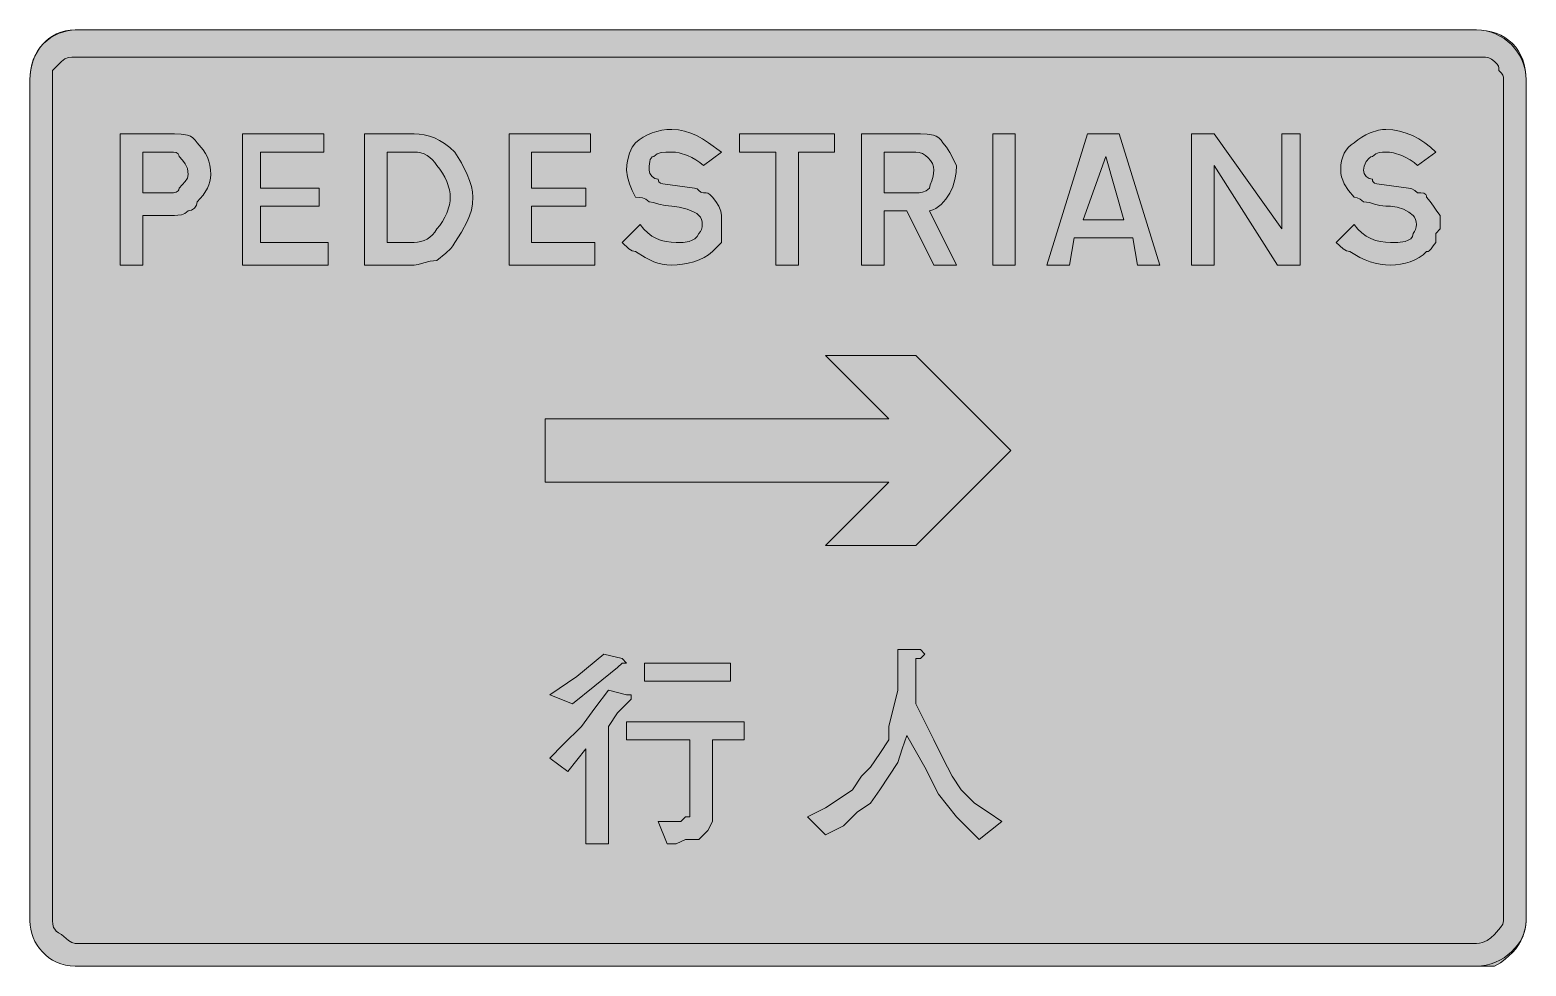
# Model space of a CAD drawing. Header units: metres. Extents: x 86 to 483, y 11 to 260.
import ezdxf

# ---------------------------------------------------------------- set-up
doc = ezdxf.new("R2010")
doc.units = ezdxf.units.M
for name, color, linetype, true_color in [('FILL_RED_FF0000', 7, 'Continuous', 0xff0000), ('FILL_WHITE_FFFFFF', 7, 'Continuous', 0xffffff), ('STROKE_RED_FF0000', 7, 'Continuous', 0xff0000)]:
    doc.layers.add(name, color=color, linetype=linetype, true_color=true_color)

msp = doc.modelspace()

# ---------------------------------------------------------------- hatches: boundary and pattern name
at = {"layer": 'FILL_RED_FF0000', "true_color": 0xff0000}
h = msp.add_hatch(color=7, dxfattribs=at)
h.dxf.hatch_style = 1
h.paths.add_polyline_path([(96.99, 17.49), (96.09, 18.03), (94.29, 19.68), (93.5, 20.13), (92.9, 20.58), (92.48, 21.03), (92.19, 21.48), (91.93, 22.38), (91.89, 23.28), (91.89, 246.48), (91.89, 248.88), (94.29, 251.28), (95.19, 251.97), (96.09, 252.33), (96.99, 252.46), (97.89, 252.48), (469.89, 252.48), (472.29, 252.48), (473.17, 252.29), (473.94, 251.88), (474.69, 251.28), (475.38, 250.57), (475.74, 250.08), (475.87, 249.59), (475.89, 248.88), (476.58, 248.17), (476.94, 247.68), (477.07, 247.19), (477.09, 246.48), (477.09, 23.28), (476.88, 22.38), (476.34, 21.48), (474.69, 19.68), (473.77, 18.8), (472.74, 18.03), (471.48, 17.49), (470.74, 17.33), (469.89, 17.28), (97.89, 17.28), (96.99, 17.49)])
at = {"layer": 'FILL_WHITE_FFFFFF', "true_color": 0xffffff}
h = msp.add_hatch(color=7, dxfattribs=at)
h.dxf.hatch_style = 1
h.paths.add_polyline_path([(469.89, 259.68), (471.24, 259.62), (472.57, 259.45), (473.88, 259.17), (475.14, 258.78), (476.35, 258.27), (477.48, 257.65), (478.54, 256.92), (479.49, 256.08), (480.33, 255.13), (481.07, 254.07), (481.68, 252.94), (482.19, 251.73), (482.58, 250.47), (482.87, 249.16), (483.03, 247.83), (483.09, 246.48), (483.09, 23.28), (483.03, 22.33), (482.86, 21.29), (482.19, 19.08), (481.68, 17.96), (481.07, 16.87), (480.33, 15.83), (479.49, 14.88), (477.54, 13.08), (476.28, 12.18), (474.69, 11.28), (469.89, 11.28), (97.89, 11.28), (96.57, 11.35), (95.31, 11.55), (94.11, 11.87), (92.98, 12.31), (91.92, 12.85), (90.93, 13.49), (90.02, 14.22), (89.19, 15.03), (88.45, 15.91), (87.79, 16.85), (87.22, 17.84), (86.75, 18.87), (86.38, 19.94), (86.11, 21.04), (85.95, 22.16), (85.89, 23.28), (85.89, 246.48), (85.95, 247.83), (86.12, 249.16), (86.4, 250.47), (86.79, 251.73), (87.3, 252.94), (87.92, 254.07), (88.65, 255.13), (89.49, 256.08), (90.44, 256.92), (91.48, 257.65), (92.57, 258.27), (93.69, 258.78), (95.9, 259.45), (96.94, 259.62), (97.89, 259.68), (469.89, 259.68)])
h = msp.add_hatch(color=7, dxfattribs=at)
h.dxf.hatch_style = 1
h.paths.add_polyline_path([(109.89, 232.08), (124.29, 232.08), (126.07, 232.04), (127.74, 231.78), (128.5, 231.49), (129.18, 231.07), (129.79, 230.47), (130.29, 229.68), (131.86, 227.86), (132.48, 226.92), (132.99, 225.93), (133.38, 224.89), (133.66, 223.77), (133.83, 222.58), (133.89, 221.28), (133.83, 220.38), (133.66, 219.48), (133.38, 218.58), (132.99, 217.68), (131.87, 215.88), (130.29, 214.08), (130.08, 213.2), (129.54, 212.43), (128.77, 211.89), (127.89, 211.68), (126.99, 210.99), (126.09, 210.63), (125.19, 210.5), (124.29, 210.48), (115.89, 210.48), (115.89, 197.28), (109.89, 197.28), (109.89, 232.08)])
h.paths.add_polyline_path([(115.89, 216.48), (123.09, 216.48), (123.97, 216.5), (124.74, 216.63), (125.28, 216.99), (125.44, 217.28), (125.49, 217.68), (127.14, 219.48), (127.68, 220.38), (127.89, 221.28), (127.84, 222.13), (127.68, 222.87), (127.14, 224.13), (126.37, 225.16), (125.49, 226.08), (125.44, 226.48), (125.28, 226.77), (124.74, 227.13), (123.97, 227.26), (123.09, 227.28), (115.89, 227.28), (115.89, 216.48)], flags=16)
h = msp.add_hatch(color=7, dxfattribs=at)
h.dxf.hatch_style = 1
h.paths.add_polyline_path([(142.29, 232.08), (163.89, 232.08), (163.89, 227.28), (147.09, 227.28), (147.09, 217.68), (162.69, 217.68), (162.69, 212.88), (147.09, 212.88), (147.09, 203.28), (165.09, 203.28), (165.09, 197.28), (142.29, 197.28), (142.29, 232.08)])
h = msp.add_hatch(color=7, dxfattribs=at)
h.dxf.hatch_style = 1
h.paths.add_polyline_path([(190.59, 231.84), (191.94, 231.51), (193.29, 231.03), (194.64, 230.38), (195.99, 229.55), (197.34, 228.52), (198.69, 227.28), (200.45, 224.39), (201.99, 221.28), (202.6, 219.71), (203.08, 218.17), (203.38, 216.68), (203.49, 215.28), (203.38, 213.53), (203.08, 211.89), (202.6, 210.32), (201.99, 208.83), (200.45, 206), (198.69, 203.28), (198.19, 202.43), (197.6, 201.69), (196.29, 200.43), (193.89, 198.48), (192.11, 198.29), (190.44, 197.88), (189, 197.47), (187.89, 197.28), (174.69, 197.28), (174.69, 232.08), (187.89, 232.08), (189.24, 232.02), (190.59, 231.84)])
h.paths.add_polyline_path([(180.69, 203.28), (187.89, 203.28), (188.79, 203.34), (189.67, 203.5), (190.53, 203.79), (191.34, 204.18), (192.1, 204.69), (192.78, 205.3), (193.39, 206.04), (193.89, 206.88), (194.73, 207.83), (195.46, 208.87), (196.08, 209.96), (196.59, 211.08), (197.26, 213.29), (197.43, 214.33), (197.49, 215.28), (197.43, 216.23), (197.26, 217.27), (196.59, 219.48), (196.08, 220.6), (195.46, 221.69), (194.73, 222.73), (193.89, 223.68), (193.39, 224.52), (192.78, 225.25), (192.1, 225.87), (191.34, 226.38), (190.53, 226.77), (189.67, 227.05), (188.79, 227.22), (187.89, 227.28), (180.69, 227.28), (180.69, 203.28)], flags=16)
h = msp.add_hatch(color=7, dxfattribs=at)
h.dxf.hatch_style = 1
h.paths.add_polyline_path([(213.09, 232.08), (234.69, 232.08), (234.69, 227.28), (219.09, 227.28), (219.09, 217.68), (233.49, 217.68), (233.49, 212.88), (219.09, 212.88), (219.09, 203.28), (235.89, 203.28), (235.89, 197.28), (213.09, 197.28), (213.09, 232.08)])
h = msp.add_hatch(color=7, dxfattribs=at)
h.dxf.hatch_style = 1
h.paths.add_polyline_path([(248.84, 206.84), (249.9, 205.81), (251.03, 204.98), (252.24, 204.33), (253.5, 203.85), (254.81, 203.52), (256.14, 203.34), (257.49, 203.28), (259.27, 203.32), (260.94, 203.58), (261.7, 203.87), (262.38, 204.29), (262.99, 204.89), (263.49, 205.68), (263.88, 206.18), (264.16, 206.77), (264.33, 207.41), (264.39, 208.08), (264.33, 208.75), (264.16, 209.39), (263.88, 209.98), (263.49, 210.48), (262.93, 210.93), (262.2, 211.36), (260.34, 212.13), (258.26, 212.67), (256.29, 212.88), (254.51, 213.07), (252.84, 213.48), (251.4, 213.89), (250.29, 214.08), (249.39, 214.77), (248.49, 215.13), (247.59, 215.26), (246.69, 215.28), (245.81, 217.08), (245.04, 218.88), (244.5, 220.68), (244.29, 222.48), (244.34, 223.77), (244.5, 224.95), (245.04, 226.98), (245.81, 228.55), (246.69, 229.68), (247.64, 230.52), (248.7, 231.25), (249.83, 231.87), (251.04, 232.38), (252.3, 232.77), (253.61, 233.05), (254.94, 233.22), (256.29, 233.28), (258.04, 233.17), (259.7, 232.85), (261.31, 232.33), (262.89, 231.63), (264.47, 230.76), (266.08, 229.74), (269.49, 227.28), (264.69, 223.68), (263.74, 224.52), (262.7, 225.25), (261.61, 225.87), (260.49, 226.38), (258.28, 227.05), (257.24, 227.22), (256.29, 227.28), (254.7, 227.26), (253.44, 227.13), (252.41, 226.77), (251.49, 226.08), (251.09, 225.97), (250.8, 225.69), (250.58, 225.26), (250.44, 224.73), (250.31, 223.55), (250.29, 222.48), (250.5, 221.6), (251.04, 220.83), (251.81, 220.29), (252.69, 220.08), (252.74, 219.68), (252.88, 219.39), (253.29, 219.03), (253.89, 218.88), (262.29, 217.68), (262.69, 217.63), (263, 217.49), (263.49, 217.08), (263.98, 216.67), (264.29, 216.53), (264.69, 216.48), (265.4, 216.46), (265.89, 216.33), (266.38, 215.97), (267.09, 215.28), (267.97, 214.19), (268.74, 212.88), (269.28, 211.57), (269.49, 210.48), (269.49, 209.28), (269.49, 208.08), (269.49, 206.88), (269.49, 205.68), (269.49, 203.28), (267.09, 200.88), (266.08, 200.04), (264.9, 199.3), (263.57, 198.69), (262.14, 198.18), (260.66, 197.79), (259.16, 197.5), (257.69, 197.34), (256.29, 197.28), (254.99, 197.34), (253.78, 197.5), (252.62, 197.79), (251.49, 198.18), (249.2, 199.3), (246.69, 200.88), (245.79, 201.09), (244.89, 201.63), (243.09, 203.28), (247.89, 208.08), (248.84, 206.84)])
h = msp.add_hatch(color=7, dxfattribs=at)
h.dxf.hatch_style = 1
h.paths.add_polyline_path([(274.29, 227.28), (274.29, 232.08), (299.49, 232.08), (299.49, 227.28), (289.89, 227.28), (289.89, 197.28), (283.89, 197.28), (283.89, 227.28), (274.29, 227.28)])
h = msp.add_hatch(color=7, dxfattribs=at)
h.dxf.hatch_style = 1
h.paths.add_polyline_path([(312.69, 211.68), (312.69, 197.28), (306.69, 197.28), (306.69, 232.08), (322.29, 232.08), (324.07, 232.04), (325.74, 231.78), (326.5, 231.49), (327.18, 231.07), (327.79, 230.47), (328.29, 229.68), (329.19, 228.57), (330.09, 227.13), (331.89, 223.68), (331.78, 221.84), (331.44, 219.95), (330.88, 218.09), (330.09, 216.33), (329.08, 214.74), (327.84, 213.39), (327.14, 212.82), (326.38, 212.34), (325.56, 211.96), (324.69, 211.68), (331.89, 197.28), (325.89, 197.28), (318.69, 211.68), (312.69, 211.68)])
h.paths.add_polyline_path([(321.99, 216.5), (322.89, 216.63), (323.79, 216.99), (324.69, 217.68), (324.88, 218.6), (325.29, 219.63), (325.7, 220.89), (325.89, 222.48), (325.78, 223.38), (325.48, 224.24), (325, 225.05), (324.39, 225.78), (323.66, 226.39), (322.85, 226.87), (321.99, 227.17), (321.09, 227.28), (312.69, 227.28), (312.69, 216.48), (321.09, 216.48), (321.99, 216.5)], flags=16)
h = msp.add_hatch(color=7, dxfattribs=at)
h.dxf.hatch_style = 1
h.paths.add_polyline_path([(341.49, 197.28), (341.49, 232.08), (347.49, 232.08), (347.49, 197.28), (341.49, 197.28)])
h = msp.add_hatch(color=7, dxfattribs=at)
h.dxf.hatch_style = 1
h.paths.add_polyline_path([(361.89, 197.28), (355.89, 197.28), (366.69, 232.08), (375.09, 232.08), (385.89, 197.28), (379.89, 197.28), (378.69, 204.48), (363.09, 204.48), (361.89, 197.28)])
h.paths.add_polyline_path([(376.29, 209.28), (371.49, 226.08), (365.49, 209.28), (376.29, 209.28)], flags=16)
h = msp.add_hatch(color=7, dxfattribs=at)
h.dxf.hatch_style = 1
h.paths.add_polyline_path([(400.29, 197.28), (394.29, 197.28), (394.29, 232.08), (400.29, 232.08), (418.29, 206.88), (418.29, 232.08), (423.09, 232.08), (423.09, 197.28), (417.09, 197.28), (400.29, 223.68), (400.29, 197.28)])
h = msp.add_hatch(color=7, dxfattribs=at)
h.dxf.hatch_style = 1
h.paths.add_polyline_path([(453.34, 224.52), (452.3, 225.25), (451.21, 225.87), (450.09, 226.38), (447.88, 227.05), (446.84, 227.22), (445.89, 227.28), (444.99, 227.26), (444.09, 227.13), (443.19, 226.77), (442.29, 226.08), (441.84, 225.97), (441.41, 225.69), (440.64, 224.73), (440.1, 223.55), (439.89, 222.48), (440.1, 221.6), (440.64, 220.83), (441.41, 220.29), (442.29, 220.08), (442.34, 219.68), (442.48, 219.39), (442.89, 219.03), (443.49, 218.88), (451.89, 217.68), (452.77, 217.49), (453.54, 217.08), (454.29, 216.48), (455.17, 216.46), (455.94, 216.33), (456.48, 215.97), (456.64, 215.68), (456.69, 215.28), (457.59, 214.19), (458.49, 212.88), (459.39, 211.57), (460.29, 210.48), (460.29, 209.28), (460.29, 208.08), (460.29, 206.88), (459.09, 205.68), (459.09, 203.28), (458.38, 202.4), (457.89, 201.63), (457.4, 201.09), (457.09, 200.93), (456.69, 200.88), (455.74, 200.04), (454.68, 199.3), (453.55, 198.69), (452.34, 198.18), (451.08, 197.79), (449.77, 197.5), (448.44, 197.34), (447.09, 197.28), (445.74, 197.34), (444.39, 197.5), (443.04, 197.79), (441.69, 198.18), (440.34, 198.69), (438.99, 199.3), (436.29, 200.88), (435.39, 201.09), (434.49, 201.63), (432.69, 203.28), (437.49, 208.08), (438.44, 206.84), (439.5, 205.81), (440.63, 204.98), (441.84, 204.33), (443.1, 203.85), (444.41, 203.52), (445.74, 203.34), (447.09, 203.28), (449.04, 203.32), (450.99, 203.58), (451.82, 203.87), (452.49, 204.29), (452.93, 204.89), (453.09, 205.68), (453.48, 206.18), (453.77, 206.77), (453.93, 207.41), (453.99, 208.08), (453.93, 208.75), (453.76, 209.39), (453.48, 209.98), (453.09, 210.48), (451.98, 211.36), (450.54, 212.13), (448.87, 212.67), (447.09, 212.88), (445.89, 212.88), (444.28, 213.07), (442.89, 213.48), (441.5, 213.89), (439.89, 214.08), (439.01, 214.77), (438.24, 215.13), (437.49, 215.28), (435.92, 217.08), (434.79, 218.88), (434.4, 219.78), (434.11, 220.68), (433.95, 221.58), (433.89, 222.48), (433.95, 223.77), (434.11, 224.95), (434.4, 226.02), (434.79, 226.98), (435.3, 227.82), (435.92, 228.55), (436.65, 229.17), (437.49, 229.68), (438.44, 230.52), (439.48, 231.25), (440.57, 231.87), (441.69, 232.38), (443.9, 233.05), (444.94, 233.22), (445.89, 233.28), (447.69, 233.17), (449.47, 232.85), (451.23, 232.33), (452.94, 231.63), (454.6, 230.76), (456.18, 229.74), (457.69, 228.57), (459.09, 227.28), (454.29, 223.68), (453.34, 224.52)])
h = msp.add_hatch(color=7, dxfattribs=at)
h.dxf.hatch_style = 1
h.paths.add_polyline_path([(297.09, 122.88), (313.89, 139.68), (222.69, 139.68), (222.69, 156.48), (313.89, 156.48), (297.09, 173.28), (321.09, 173.28), (346.29, 148.08), (321.09, 122.88), (297.09, 122.88)])
h = msp.add_hatch(color=7, dxfattribs=at)
h.dxf.hatch_style = 1
h.paths.add_polyline_path([(231.09, 88.08), (238.29, 94.08), (243.09, 92.88), (244.29, 91.68), (243.09, 91.68), (241.89, 90.48), (235.89, 85.68), (229.89, 80.88), (223.89, 83.28), (231.09, 88.08)])
h = msp.add_hatch(color=7, dxfattribs=at)
h.dxf.hatch_style = 1
h.paths.add_polyline_path([(271.89, 91.68), (271.89, 86.88), (249.09, 86.88), (249.09, 91.68), (271.89, 91.68)])
h = msp.add_hatch(color=7, dxfattribs=at)
h.dxf.hatch_style = 1
h.paths.add_polyline_path([(322.29, 95.28), (323.49, 94.08), (322.29, 92.88), (321.09, 92.88), (321.09, 86.88), (321.09, 80.88), (323.49, 76.08), (325.89, 71.28), (328.29, 66.48), (330.69, 61.68), (333.09, 58.08), (336.69, 54.48), (340.29, 52.08), (343.89, 49.68), (337.89, 44.88), (331.89, 50.88), (327.09, 56.88), (323.49, 64.08), (318.69, 72.48), (317.49, 68.88), (316.29, 65.28), (313.89, 61.68), (311.49, 58.08), (309.09, 54.48), (305.49, 52.08), (301.89, 48.48), (297.09, 46.08), (292.29, 50.88), (297.09, 53.28), (300.69, 55.68), (304.29, 58.08), (306.69, 61.68), (309.09, 64.08), (311.49, 67.68), (313.89, 71.28), (313.89, 74.88), (316.29, 84.48), (316.29, 95.28), (319.89, 95.28), (322.29, 95.28)])
h = msp.add_hatch(color=7, dxfattribs=at)
h.dxf.hatch_style = 1
h.paths.add_polyline_path([(227.49, 70.08), (232.29, 74.88), (235.89, 79.68), (239.49, 84.48), (244.29, 83.28), (245.49, 83.28), (245.49, 82.08), (244.29, 80.88), (241.89, 78.48), (239.49, 74.88), (239.49, 43.68), (233.49, 43.68), (233.49, 68.88), (228.69, 62.88), (223.89, 66.48), (227.49, 70.08)])
h = msp.add_hatch(color=7, dxfattribs=at)
h.dxf.hatch_style = 1
h.paths.add_polyline_path([(244.29, 71.28), (244.29, 76.08), (275.49, 76.08), (275.49, 71.28), (267.09, 71.28), (267.09, 53.28), (267.09, 50.88), (267.09, 49.68), (265.89, 47.28), (264.69, 46.08), (263.49, 44.88), (262.29, 44.88), (259.89, 44.88), (257.49, 43.68), (255.09, 43.68), (252.69, 49.68), (258.69, 49.68), (259.89, 50.88), (261.09, 50.88), (261.09, 52.08), (261.09, 54.48), (261.09, 71.28), (244.29, 71.28)])

# ---------------------------------------------------------------- linework, layer by layer
at = {"layer": 'FILL_RED_FF0000', "lineweight": 0, "true_color": 0xff0000}
msp.add_lwpolyline([(96.99, 17.49), (96.09, 18.03), (94.29, 19.68), (93.5, 20.13), (92.9, 20.58), (92.48, 21.03), (92.19, 21.48), (91.93, 22.38), (91.89, 23.28), (91.89, 246.48), (91.89, 248.88), (94.29, 251.28), (95.19, 251.97), (96.09, 252.33), (96.99, 252.46), (97.89, 252.48), (469.89, 252.48), (472.29, 252.48), (473.17, 252.29), (473.94, 251.88), (474.69, 251.28), (475.38, 250.57), (475.74, 250.08), (475.87, 249.59), (475.89, 248.88), (476.58, 248.17), (476.94, 247.68), (477.07, 247.19), (477.09, 246.48), (477.09, 23.28), (476.88, 22.38), (476.34, 21.48), (474.69, 19.68), (473.77, 18.8), (472.74, 18.03), (471.48, 17.49), (470.74, 17.33), (469.89, 17.28), (97.89, 17.28)], close=True, dxfattribs=at)
at = {"layer": 'FILL_WHITE_FFFFFF', "lineweight": 0, "true_color": 0xffffff}
for points in [[(469.89, 259.68), (471.24, 259.62), (472.57, 259.45), (473.88, 259.17), (475.14, 258.78), (476.35, 258.27), (477.48, 257.65), (478.54, 256.92), (479.49, 256.08), (480.33, 255.13), (481.07, 254.07), (481.68, 252.94), (482.19, 251.73), (482.58, 250.47), (482.87, 249.16), (483.03, 247.83), (483.09, 246.48), (483.09, 23.28), (483.03, 22.33), (482.86, 21.29), (482.19, 19.08), (481.68, 17.96), (481.07, 16.87), (480.33, 15.83), (479.49, 14.88), (477.54, 13.08), (476.28, 12.18), (474.69, 11.28), (469.89, 11.28), (97.89, 11.28), (96.57, 11.35), (95.31, 11.55), (94.11, 11.87), (92.98, 12.31), (91.92, 12.85), (90.93, 13.49), (90.02, 14.22), (89.19, 15.03), (88.45, 15.91), (87.79, 16.85), (87.22, 17.84), (86.75, 18.87), (86.38, 19.94), (86.11, 21.04), (85.95, 22.16), (85.89, 23.28), (85.89, 246.48), (85.95, 247.83), (86.12, 249.16), (86.4, 250.47), (86.79, 251.73), (87.3, 252.94), (87.92, 254.07), (88.65, 255.13), (89.49, 256.08), (90.44, 256.92), (91.48, 257.65), (92.57, 258.27), (93.69, 258.78), (95.9, 259.45), (96.94, 259.62), (97.89, 259.68)], [(109.89, 232.08), (124.29, 232.08), (126.07, 232.04), (127.74, 231.78), (128.5, 231.49), (129.18, 231.07), (129.79, 230.47), (130.29, 229.68), (131.86, 227.86), (132.48, 226.92), (132.99, 225.93), (133.38, 224.89), (133.66, 223.77), (133.83, 222.58), (133.89, 221.28), (133.83, 220.38), (133.66, 219.48), (133.38, 218.58), (132.99, 217.68), (131.87, 215.88), (130.29, 214.08), (130.08, 213.2), (129.54, 212.43), (128.77, 211.89), (127.89, 211.68), (126.99, 210.99), (126.09, 210.63), (125.19, 210.5), (124.29, 210.48), (115.89, 210.48), (115.89, 197.28), (109.89, 197.28)], [(142.29, 232.08), (163.89, 232.08), (163.89, 227.28), (147.09, 227.28), (147.09, 217.68), (162.69, 217.68), (162.69, 212.88), (147.09, 212.88), (147.09, 203.28), (165.09, 203.28), (165.09, 197.28), (142.29, 197.28)], [(190.59, 231.84), (191.94, 231.51), (193.29, 231.03), (194.64, 230.38), (195.99, 229.55), (197.34, 228.52), (198.69, 227.28), (200.45, 224.39), (201.99, 221.28), (202.6, 219.71), (203.08, 218.17), (203.38, 216.68), (203.49, 215.28), (203.38, 213.53), (203.08, 211.89), (202.6, 210.32), (201.99, 208.83), (200.45, 206), (198.69, 203.28), (198.19, 202.43), (197.6, 201.69), (196.29, 200.43), (193.89, 198.48), (192.11, 198.29), (190.44, 197.88), (189, 197.47), (187.89, 197.28), (174.69, 197.28), (174.69, 232.08), (187.89, 232.08), (189.24, 232.02)], [(213.09, 232.08), (234.69, 232.08), (234.69, 227.28), (219.09, 227.28), (219.09, 217.68), (233.49, 217.68), (233.49, 212.88), (219.09, 212.88), (219.09, 203.28), (235.89, 203.28), (235.89, 197.28), (213.09, 197.28)], [(248.84, 206.84), (249.9, 205.81), (251.03, 204.98), (252.24, 204.33), (253.5, 203.85), (254.81, 203.52), (256.14, 203.34), (257.49, 203.28), (259.27, 203.32), (260.94, 203.58), (261.7, 203.87), (262.38, 204.29), (262.99, 204.89), (263.49, 205.68), (263.88, 206.18), (264.16, 206.77), (264.33, 207.41), (264.39, 208.08), (264.33, 208.75), (264.16, 209.39), (263.88, 209.98), (263.49, 210.48), (262.93, 210.93), (262.2, 211.36), (260.34, 212.13), (258.26, 212.67), (256.29, 212.88), (254.51, 213.07), (252.84, 213.48), (251.4, 213.89), (250.29, 214.08), (249.39, 214.77), (248.49, 215.13), (247.59, 215.26), (246.69, 215.28), (245.81, 217.08), (245.04, 218.88), (244.5, 220.68), (244.29, 222.48), (244.34, 223.77), (244.5, 224.95), (245.04, 226.98), (245.81, 228.55), (246.69, 229.68), (247.64, 230.52), (248.7, 231.25), (249.83, 231.87), (251.04, 232.38), (252.3, 232.77), (253.61, 233.05), (254.94, 233.22), (256.29, 233.28), (258.04, 233.17), (259.7, 232.85), (261.31, 232.33), (262.89, 231.63), (264.47, 230.76), (266.08, 229.74), (269.49, 227.28), (264.69, 223.68), (263.74, 224.52), (262.7, 225.25), (261.61, 225.87), (260.49, 226.38), (258.28, 227.05), (257.24, 227.22), (256.29, 227.28), (254.7, 227.26), (253.44, 227.13), (252.41, 226.77), (251.49, 226.08), (251.09, 225.97), (250.8, 225.69), (250.58, 225.26), (250.44, 224.73), (250.31, 223.55), (250.29, 222.48), (250.5, 221.6), (251.04, 220.83), (251.81, 220.29), (252.69, 220.08), (252.74, 219.68), (252.88, 219.39), (253.29, 219.03), (253.89, 218.88), (262.29, 217.68), (262.69, 217.63), (263, 217.49), (263.49, 217.08), (263.98, 216.67), (264.29, 216.53), (264.69, 216.48), (265.4, 216.46), (265.89, 216.33), (266.38, 215.97), (267.09, 215.28), (267.97, 214.19), (268.74, 212.88), (269.28, 211.57), (269.49, 210.48), (269.49, 209.28), (269.49, 208.08), (269.49, 206.88), (269.49, 205.68), (269.49, 203.28), (267.09, 200.88), (266.08, 200.04), (264.9, 199.3), (263.57, 198.69), (262.14, 198.18), (260.66, 197.79), (259.16, 197.5), (257.69, 197.34), (256.29, 197.28), (254.99, 197.34), (253.78, 197.5), (252.62, 197.79), (251.49, 198.18), (249.2, 199.3), (246.69, 200.88), (245.79, 201.09), (244.89, 201.63), (243.09, 203.28), (247.89, 208.08)], [(274.29, 227.28), (274.29, 232.08), (299.49, 232.08), (299.49, 227.28), (289.89, 227.28), (289.89, 197.28), (283.89, 197.28), (283.89, 227.28)], [(312.69, 211.68), (312.69, 197.28), (306.69, 197.28), (306.69, 232.08), (322.29, 232.08), (324.07, 232.04), (325.74, 231.78), (326.5, 231.49), (327.18, 231.07), (327.79, 230.47), (328.29, 229.68), (329.19, 228.57), (330.09, 227.13), (331.89, 223.68), (331.78, 221.84), (331.44, 219.95), (330.88, 218.09), (330.09, 216.33), (329.08, 214.74), (327.84, 213.39), (327.14, 212.82), (326.38, 212.34), (325.56, 211.96), (324.69, 211.68), (331.89, 197.28), (325.89, 197.28), (318.69, 211.68)], [(341.49, 197.28), (341.49, 232.08), (347.49, 232.08), (347.49, 197.28)], [(361.89, 197.28), (355.89, 197.28), (366.69, 232.08), (375.09, 232.08), (385.89, 197.28), (379.89, 197.28), (378.69, 204.48), (363.09, 204.48)], [(400.29, 197.28), (394.29, 197.28), (394.29, 232.08), (400.29, 232.08), (418.29, 206.88), (418.29, 232.08), (423.09, 232.08), (423.09, 197.28), (417.09, 197.28), (400.29, 223.68)], [(453.34, 224.52), (452.3, 225.25), (451.21, 225.87), (450.09, 226.38), (447.88, 227.05), (446.84, 227.22), (445.89, 227.28), (444.99, 227.26), (444.09, 227.13), (443.19, 226.77), (442.29, 226.08), (441.84, 225.97), (441.41, 225.69), (440.64, 224.73), (440.1, 223.55), (439.89, 222.48), (440.1, 221.6), (440.64, 220.83), (441.41, 220.29), (442.29, 220.08), (442.34, 219.68), (442.48, 219.39), (442.89, 219.03), (443.49, 218.88), (451.89, 217.68), (452.77, 217.49), (453.54, 217.08), (454.29, 216.48), (455.17, 216.46), (455.94, 216.33), (456.48, 215.97), (456.64, 215.68), (456.69, 215.28), (457.59, 214.19), (458.49, 212.88), (459.39, 211.57), (460.29, 210.48), (460.29, 209.28), (460.29, 208.08), (460.29, 206.88), (459.09, 205.68), (459.09, 203.28), (458.38, 202.4), (457.89, 201.63), (457.4, 201.09), (457.09, 200.93), (456.69, 200.88), (455.74, 200.04), (454.68, 199.3), (453.55, 198.69), (452.34, 198.18), (451.08, 197.79), (449.77, 197.5), (448.44, 197.34), (447.09, 197.28), (445.74, 197.34), (444.39, 197.5), (443.04, 197.79), (441.69, 198.18), (440.34, 198.69), (438.99, 199.3), (436.29, 200.88), (435.39, 201.09), (434.49, 201.63), (432.69, 203.28), (437.49, 208.08), (438.44, 206.84), (439.5, 205.81), (440.63, 204.98), (441.84, 204.33), (443.1, 203.85), (444.41, 203.52), (445.74, 203.34), (447.09, 203.28), (449.04, 203.32), (450.99, 203.58), (451.82, 203.87), (452.49, 204.29), (452.93, 204.89), (453.09, 205.68), (453.48, 206.18), (453.77, 206.77), (453.93, 207.41), (453.99, 208.08), (453.93, 208.75), (453.76, 209.39), (453.48, 209.98), (453.09, 210.48), (451.98, 211.36), (450.54, 212.13), (448.87, 212.67), (447.09, 212.88), (445.89, 212.88), (444.28, 213.07), (442.89, 213.48), (441.5, 213.89), (439.89, 214.08), (439.01, 214.77), (438.24, 215.13), (437.49, 215.28), (435.92, 217.08), (434.79, 218.88), (434.4, 219.78), (434.11, 220.68), (433.95, 221.58), (433.89, 222.48), (433.95, 223.77), (434.11, 224.95), (434.4, 226.02), (434.79, 226.98), (435.3, 227.82), (435.92, 228.55), (436.65, 229.17), (437.49, 229.68), (438.44, 230.52), (439.48, 231.25), (440.57, 231.87), (441.69, 232.38), (443.9, 233.05), (444.94, 233.22), (445.89, 233.28), (447.69, 233.17), (449.47, 232.85), (451.23, 232.33), (452.94, 231.63), (454.6, 230.76), (456.18, 229.74), (457.69, 228.57), (459.09, 227.28), (454.29, 223.68)], [(115.89, 216.48), (123.09, 216.48), (123.97, 216.5), (124.74, 216.63), (125.28, 216.99), (125.44, 217.28), (125.49, 217.68), (127.14, 219.48), (127.68, 220.38), (127.89, 221.28), (127.84, 222.13), (127.68, 222.87), (127.14, 224.13), (126.37, 225.16), (125.49, 226.08), (125.44, 226.48), (125.28, 226.77), (124.74, 227.13), (123.97, 227.26), (123.09, 227.28), (115.89, 227.28)], [(180.69, 203.28), (187.89, 203.28), (188.79, 203.34), (189.67, 203.5), (190.53, 203.79), (191.34, 204.18), (192.1, 204.69), (192.78, 205.3), (193.39, 206.04), (193.89, 206.88), (194.73, 207.83), (195.46, 208.87), (196.08, 209.96), (196.59, 211.08), (197.26, 213.29), (197.43, 214.33), (197.49, 215.28), (197.43, 216.23), (197.26, 217.27), (196.59, 219.48), (196.08, 220.6), (195.46, 221.69), (194.73, 222.73), (193.89, 223.68), (193.39, 224.52), (192.78, 225.25), (192.1, 225.87), (191.34, 226.38), (190.53, 226.77), (189.67, 227.05), (188.79, 227.22), (187.89, 227.28), (180.69, 227.28)], [(321.99, 216.5), (322.89, 216.63), (323.79, 216.99), (324.69, 217.68), (324.88, 218.6), (325.29, 219.63), (325.7, 220.89), (325.89, 222.48), (325.78, 223.38), (325.48, 224.24), (325, 225.05), (324.39, 225.78), (323.66, 226.39), (322.85, 226.87), (321.99, 227.17), (321.09, 227.28), (312.69, 227.28), (312.69, 216.48), (321.09, 216.48)], [(376.29, 209.28), (371.49, 226.08), (365.49, 209.28)], [(297.09, 122.88), (313.89, 139.68), (222.69, 139.68), (222.69, 156.48), (313.89, 156.48), (297.09, 173.28), (321.09, 173.28), (346.29, 148.08), (321.09, 122.88)], [(231.09, 88.08), (238.29, 94.08), (243.09, 92.88), (244.29, 91.68), (243.09, 91.68), (241.89, 90.48), (235.89, 85.68), (229.89, 80.88), (223.89, 83.28)], [(271.89, 91.68), (271.89, 86.88), (249.09, 86.88), (249.09, 91.68)], [(322.29, 95.28), (323.49, 94.08), (322.29, 92.88), (321.09, 92.88), (321.09, 86.88), (321.09, 80.88), (323.49, 76.08), (325.89, 71.28), (328.29, 66.48), (330.69, 61.68), (333.09, 58.08), (336.69, 54.48), (340.29, 52.08), (343.89, 49.68), (337.89, 44.88), (331.89, 50.88), (327.09, 56.88), (323.49, 64.08), (318.69, 72.48), (317.49, 68.88), (316.29, 65.28), (313.89, 61.68), (311.49, 58.08), (309.09, 54.48), (305.49, 52.08), (301.89, 48.48), (297.09, 46.08), (292.29, 50.88), (297.09, 53.28), (300.69, 55.68), (304.29, 58.08), (306.69, 61.68), (309.09, 64.08), (311.49, 67.68), (313.89, 71.28), (313.89, 74.88), (316.29, 84.48), (316.29, 95.28), (319.89, 95.28)], [(227.49, 70.08), (232.29, 74.88), (235.89, 79.68), (239.49, 84.48), (244.29, 83.28), (245.49, 83.28), (245.49, 82.08), (244.29, 80.88), (241.89, 78.48), (239.49, 74.88), (239.49, 43.68), (233.49, 43.68), (233.49, 68.88), (228.69, 62.88), (223.89, 66.48)], [(244.29, 71.28), (244.29, 76.08), (275.49, 76.08), (275.49, 71.28), (267.09, 71.28), (267.09, 53.28), (267.09, 50.88), (267.09, 49.68), (265.89, 47.28), (264.69, 46.08), (263.49, 44.88), (262.29, 44.88), (259.89, 44.88), (257.49, 43.68), (255.09, 43.68), (252.69, 49.68), (258.69, 49.68), (259.89, 50.88), (261.09, 50.88), (261.09, 52.08), (261.09, 54.48), (261.09, 71.28)]]:
    msp.add_lwpolyline(points, close=True, dxfattribs=at)
at = {"layer": 'STROKE_RED_FF0000', "lineweight": 0, "true_color": 0xff0000}
msp.add_lwpolyline([(469.89, 11.28), (471.22, 11.35), (472.52, 11.55), (473.78, 11.87), (474.99, 12.31), (476.14, 12.85), (477.23, 13.49), (478.25, 14.22), (479.19, 15.03), (480.05, 15.91), (480.81, 16.85), (481.48, 17.84), (482.04, 18.87), (482.49, 19.94), (482.82, 21.04), (483.02, 22.16), (483.09, 23.28), (483.09, 246.48), (483.02, 247.81), (482.82, 249.11), (482.49, 250.37), (482.04, 251.58), (481.48, 252.73), (480.81, 253.82), (480.05, 254.84), (479.19, 255.78), (478.25, 256.64), (477.23, 257.4), (476.14, 258.07), (474.99, 258.63), (473.78, 259.08), (472.52, 259.41), (471.22, 259.61), (469.89, 259.68), (97.89, 259.68), (96.57, 259.61), (95.31, 259.41), (94.11, 259.08), (92.98, 258.63), (91.92, 258.07), (90.93, 257.4), (90.02, 256.64), (89.19, 255.78), (88.45, 254.84), (87.79, 253.82), (87.22, 252.73), (86.75, 251.58), (86.38, 250.37), (86.11, 249.11), (85.95, 247.81), (85.89, 246.48), (85.89, 23.28), (85.95, 22.16), (86.11, 21.04), (86.38, 19.94), (86.75, 18.87), (87.22, 17.84), (87.79, 16.85), (88.45, 15.91), (89.19, 15.03), (90.02, 14.22), (90.93, 13.49), (91.92, 12.85), (92.98, 12.31), (94.11, 11.87), (95.31, 11.55), (96.57, 11.35), (97.89, 11.28), (469.89, 11.28)], dxfattribs=at)

doc.saveas('drawing.dxf')
